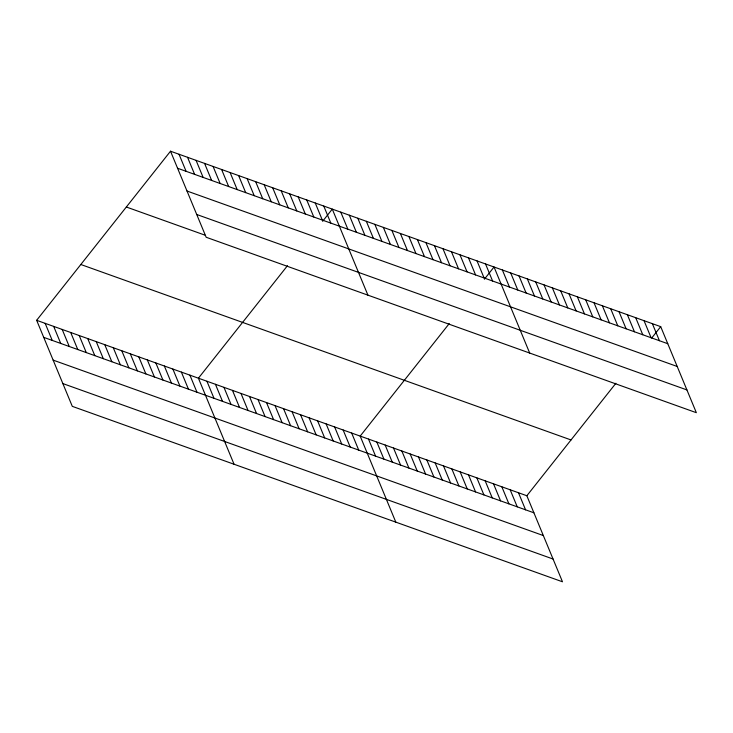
<?xml version="1.0" encoding="UTF-8"?>
<svg xmlns="http://www.w3.org/2000/svg" width="733" height="733" viewBox="0 0 733 733"><rect width="100%" height="100%" fill="white"/><g stroke="black" fill="none" stroke-linecap="round" stroke-linejoin="round"><path stroke-width="1.1" d="M36.65 320.303L526.844 495.746L562.486 581.791L72.292 406.348L36.65 320.303L170.514 151.209L660.708 326.652L696.35 412.697L206.156 237.254L170.514 151.209M287.473 265.703L198.414 378.201L234.056 464.246M322.621 221.311L332.278 209.107L367.92 295.152M449.237 323.601L360.178 436.098L395.82 522.143M484.376 279.209L494.042 266.995L529.684 353.049M526.844 495.746L615.903 383.249M651.738 337.986L660.708 326.652M177.578 168.26L667.772 343.704M187.016 191.029L677.2 366.473M196.728 214.485L686.922 389.929M126.342 207.008L205.093 235.192M80.822 264.503L571.016 439.947M43.714 337.354L533.908 512.798M53.142 360.123L543.336 535.566M62.864 383.579L553.048 559.022M652.37 323.665L659.434 340.717M644.041 320.688L651.106 337.739M635.703 317.701L642.768 334.752M627.375 314.723L634.439 331.774M619.046 311.736L626.101 328.787M610.708 308.758L617.772 325.809M602.379 305.771L609.435 322.822M594.042 302.793L601.106 319.845M585.713 299.806L592.768 316.858M577.375 296.828L584.439 313.88M569.046 293.841L576.101 310.893M560.708 290.864L567.773 307.915M552.38 287.877L559.435 304.928M544.042 284.89L551.106 301.95M535.713 281.912L542.768 298.963M527.375 278.925L534.439 295.985M519.046 275.947L526.102 292.998M510.709 272.96L517.773 290.021M502.38 269.982L509.444 287.034M485.53 263.953L492.594 281.005M477.018 260.902L484.082 277.954M468.506 257.86L475.561 274.912M459.985 254.809L467.049 271.861M451.473 251.767L458.537 268.819M442.961 248.716L450.025 265.767M434.449 245.665L441.513 262.726M425.928 242.623L432.992 259.674M417.416 239.572L424.48 256.623M518.506 492.759L525.57 509.82M408.904 236.53L415.968 253.581M510.177 489.781L517.241 506.833M400.392 233.479L407.456 250.53M501.839 486.794L508.904 503.855M391.88 230.437L398.944 247.488M493.511 483.817L500.575 500.868M383.359 227.386L390.423 244.437M485.173 480.83L492.237 497.89M374.847 224.335L381.911 241.395M476.844 477.852L483.908 494.903M366.335 221.293L373.399 238.344M468.506 474.865L475.57 491.916M357.823 218.242L364.887 235.293M460.177 471.887L467.242 488.938M349.311 215.2L356.375 232.251M451.84 468.9L458.904 485.952M340.79 212.149L347.854 229.2M443.511 465.922L450.575 482.974M435.173 462.935L442.237 479.987M323.766 206.055L330.83 223.107M426.844 459.957L433.909 477.009M315.254 203.004L322.318 220.065M418.506 456.971L425.571 474.022M306.742 199.962L313.806 217.014M410.178 453.993L417.242 471.044M298.221 196.911L305.285 213.963M401.84 451.006L408.904 468.057M289.709 193.869L296.773 210.921M393.511 448.028L400.575 465.079M281.197 190.818L288.261 207.87M385.173 445.041L392.237 462.092M272.685 187.776L279.749 204.828M376.844 442.063L383.909 459.115M264.173 184.725L271.237 201.777M368.507 439.076L375.571 456.128M255.652 181.674L262.716 198.735M247.14 178.632L254.204 195.684M351.666 433.047L358.721 450.099M238.628 175.581L245.692 192.632M343.145 430.005L350.209 447.057M230.116 172.539L237.18 189.59M334.633 426.954L341.697 444.006M221.604 169.488L228.669 186.539M326.121 423.903L333.185 440.954M213.083 166.446L220.147 183.497M317.609 420.861L324.673 437.913M204.571 163.395L211.635 180.446M309.097 417.81L316.152 434.861M196.059 160.344L203.123 177.404M300.576 414.768L307.64 431.819M187.547 157.302L194.612 174.353M292.064 411.717L299.128 428.768M179.035 154.251L186.09 171.302M283.552 408.675L290.616 425.726M275.04 405.624L282.104 422.675M266.519 402.573L273.583 419.624M258.007 399.531L265.071 416.582M249.495 396.48L256.559 413.531M240.983 393.438L248.047 410.489M232.471 390.387L239.535 407.438M223.95 387.345L231.014 404.396M215.438 384.294L222.502 401.345M206.926 381.242L213.99 398.294M189.902 375.149L196.966 392.201M181.381 372.107L188.445 389.159M172.869 369.056L179.933 386.108M164.357 366.005L171.421 383.066M155.845 362.963L162.909 380.015M147.333 359.912L154.397 376.964M138.812 356.87L145.876 373.922M130.3 353.819L137.364 370.871M121.788 350.777L128.852 367.829M113.276 347.726L120.34 364.777M104.764 344.675L111.828 361.736M96.243 341.633L103.307 358.684M87.731 338.582L94.795 355.633M79.219 335.54L86.283 352.591M70.707 332.489L77.771 349.54M62.195 329.447L69.259 346.498M53.674 326.396L60.738 343.447M45.162 323.345L52.226 340.405"/></g></svg>
